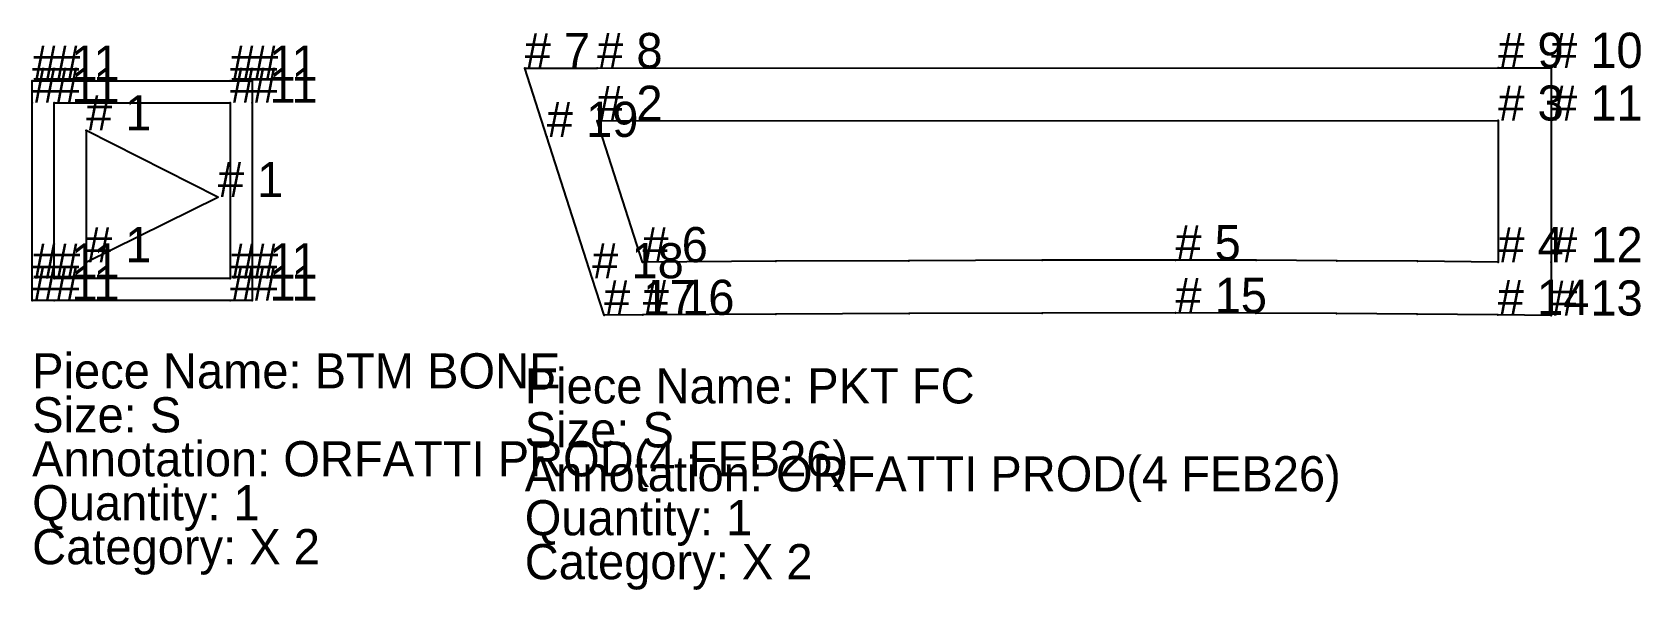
# Model space of a CAD drawing. Extents: x 0 to 6845, y -322 to 348.
# Drawn here: x 0 to 365.7, y -90.8 to 36.1 of the extents above; entities that cross this region are included whole.
import ezdxf

# ---------------------------------------------------------------- set-up
doc = ezdxf.new("R2010")
doc.units = 0

# ---------------------------------------------------------------- blocks, each defined once
blk = doc.blocks.new('BTM_BONES')
at = {"layer": '1'}
blk.add_lwpolyline([(50, 25), (50, 20), (50, -20), (50, -25), (45, -25), (5, -25), (0, -25), (0, -20), (0, 20), (0, 25), (5, 25), (45, 25)], close=True, dxfattribs=at)
at = {"layer": '14'}
blk.add_lwpolyline([(45, 20), (45, -20), (5, -20), (5, 20)], close=True, dxfattribs=at)
at = {"layer": '2'}
for p in [(0, 25), (50, 25), (50, 25), (5, 20), (45, 20), (45, 20), (12.24, 13.7), (12.24, 13.7), (12.24, 13.7), (12.24, 13.7), (12.24, 13.7), (42.22, -1.47), (42.22, -1.47), (42.22, -1.47), (42.22, -1.47), (42.22, -1.47), (12.24, -16.28), (12.24, -16.28), (12.24, -16.28), (12.24, -16.28), (12.24, -16.28), (0, -20), (5, -20), (45, -20), (0, -25), (50, -25)]:
    blk.add_point(p, dxfattribs=at)
at = {"layer": '3'}
for p in [(5, 25), (45, 25), (0, 20), (50, 20), (50, -20), (5, -25), (45, -25)]:
    blk.add_point(p, dxfattribs=at)
at = {"layer": '8'}
for p, q in [((12.24, 13.7), (12.24, -16.28)), ((42.22, -1.47), (12.24, 13.7)), ((12.24, -16.28), (42.22, -1.47))]:
    blk.add_line(p, q, dxfattribs=at)
for p in [(12.24, 13.7), (42.22, -1.47), (12.24, -16.28)]:
    blk.add_point(p, dxfattribs=at)
at = {"layer": '1'}
for s, p in [('# 1', (0, 25)), ('# 1', (5, 25)), ('# 1', (45, 25)), ('# 1', (50, 25)), ('# 1', (50, 25)), ('# 1', (0, 20)), ('# 1', (50, 20)), ('# 1', (0, -20)), ('# 1', (50, -20)), ('# 1', (0, -25)), ('# 1', (5, -25)), ('# 1', (45, -25)), ('# 1', (50, -25)), ('Piece Name: BTM BONE', (0, -45)), ('Size: S', (0, -55)), ('Annotation: ORFATTI PROD(4 FEB26)', (0, -65)), ('Quantity: 1', (0, -75)), ('Category: X 2', (0, -85))]:
    blk.add_text(s, height=8, dxfattribs=at).set_placement(p)
at = {"layer": '14'}
for p in [(5, 20), (45, 20), (45, 20), (5, -20), (45, -20)]:
    blk.add_text('# 1', height=8, dxfattribs=at).set_placement(p)
at = {"layer": '8'}
for p in [(12.24, 13.7), (12.24, 13.7), (12.24, 13.7), (42.22, -1.47), (42.22, -1.47), (42.22, -1.47), (12.24, -16.28), (12.24, -16.28), (12.24, -16.28)]:
    blk.add_text('# 1', height=8, dxfattribs=at).set_placement(p)
blk = doc.blocks.new('PKT_FCS')
at = {"layer": '1'}
blk.add_lwpolyline([(11.98, 27.87), (28.43, 27.88), (233.27, 27.94), (245.28, 27.94), (245.28, 15.94), (245.28, -16.28), (245.28, -28.41), (233.15, -28.28), (214.83, -28.08), (196.51, -27.94), (178.2, -27.85), (159.88, -27.83), (129.61, -27.85), (99.35, -27.94), (69.08, -28.08), (38.82, -28.28), (30, -28.34), (27.31, -19.94), (17, 12.22)], close=True, dxfattribs=at)
at = {"layer": '14'}
blk.add_lwpolyline([(28.43, 15.88), (233.28, 15.94), (233.28, -16.28), (214.93, -16.08), (196.57, -15.94), (178.22, -15.85), (159.87, -15.83), (129.59, -15.85), (99.3, -15.94), (69.02, -16.08), (38.74, -16.28)], close=True, dxfattribs=at)
at = {"layer": '2'}
for p in [(11.98, 27.87), (11.98, 27.87), (245.28, 27.94), (28.43, 15.88), (28.43, 15.88), (233.28, 15.94), (38.74, -16.28), (233.28, -16.28), (30, -28.34), (245.28, -28.41)]:
    blk.add_point(p, dxfattribs=at)
at = {"layer": '3'}
for p in [(28.43, 27.88), (233.27, 27.94), (245.28, 15.94), (17, 12.22), (69.02, -16.08), (99.3, -15.94), (129.59, -15.85), (159.87, -15.83), (178.22, -15.85), (196.57, -15.94), (214.93, -16.08), (245.28, -16.28), (27.31, -19.94), (38.82, -28.28), (69.08, -28.08), (99.35, -27.94), (129.61, -27.85), (159.88, -27.83), (178.2, -27.85), (196.51, -27.94), (214.83, -28.08), (233.15, -28.28)]:
    blk.add_point(p, dxfattribs=at)
at = {"layer": '1'}
for s, p in [('# 7', (11.98, 27.87)), ('# 7', (11.98, 27.87)), ('# 8', (28.43, 27.88)), ('# 9', (233.27, 27.94)), ('# 10', (245.28, 27.94)), ('# 11', (245.28, 15.94)), ('# 19', (17, 12.22)), ('# 12', (245.28, -16.28)), ('# 18', (27.31, -19.94)), ('# 17', (30, -28.34)), ('# 16', (38.82, -28.28)), ('# 15', (159.88, -27.83)), ('# 14', (233.15, -28.28)), ('# 13', (245.28, -28.41)), ('Piece Name: PKT FC', (11.98, -48.41)), ('Size: S', (11.98, -58.41)), ('Annotation: ORFATTI PROD(4 FEB26)', (11.98, -68.41)), ('Quantity: 1', (11.98, -78.41)), ('Category: X 2', (11.98, -88.41))]:
    blk.add_text(s, height=8, dxfattribs=at).set_placement(p)
at = {"layer": '14'}
for s, p in [('# 2', (28.43, 15.88)), ('# 2', (28.43, 15.88)), ('# 3', (233.28, 15.94)), ('# 6', (38.74, -16.28)), ('# 5', (159.87, -15.83)), ('# 4', (233.28, -16.28))]:
    blk.add_text(s, height=8, dxfattribs=at).set_placement(p)

msp = doc.modelspace()

# ---------------------------------------------------------------- block references
at = {"layer": '1'}
for name, p in [('BTM_BONES', (0, 0)), ('PKT_FCS', (100, 0))]:
    msp.add_blockref(name, p, dxfattribs=at)

doc.saveas('drawing.dxf')
